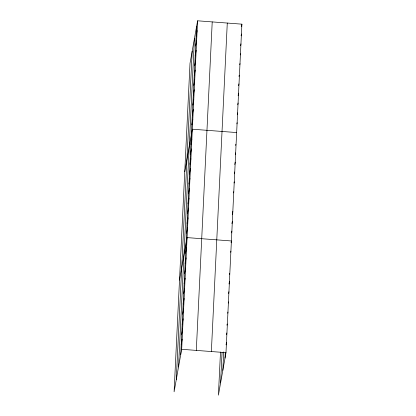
<?xml version="1.0" encoding="UTF-8"?>
<svg xmlns="http://www.w3.org/2000/svg" width="416" height="416" viewBox="0 0 416 416"><rect width="100%" height="100%" fill="white"/><g stroke="black" fill="none" stroke-linecap="round" stroke-linejoin="round"><path stroke-width="0.62" d="M176.28 379.6L192.192 51.111M178.526 366.99L194.438 38.496M180.705 354.749L196.622 26.255M197.595 20.8L190.013 63.352L174.096 391.841L181.678 349.294L197.595 20.8L241.904 24.159L225.987 352.648L218.405 395.2L220.496 352.05M196.3 350.402L212.217 21.908M211.364 351.541L227.282 23.052M220.589 382.959L222.061 352.498M222.836 370.349L223.725 351.946M225.014 358.108L225.29 352.394M196.144 36.109L197.116 30.654M195.666 45.968L196.638 40.508M195.187 55.822L196.16 50.362M194.709 65.676L195.681 60.221M194.236 75.53L195.208 70.075M193.757 85.384L194.73 79.929M193.279 95.238L194.251 89.783M192.8 105.092L193.773 99.637M192.322 114.951L193.294 109.491M191.849 124.805L192.816 119.345M184.761 171.751L192.343 129.204L236.652 132.558M190.892 144.513L191.864 139.058M190.414 154.367L191.386 148.912M189.935 164.221L190.908 158.766M189.457 174.075L190.429 168.62M188.984 183.934L189.956 178.474M188.505 193.788L189.478 188.334M188.027 203.642L188.999 198.188M187.548 213.496L188.521 208.042M187.07 223.35L188.042 217.896M186.597 233.204L187.564 227.75M179.509 280.155L187.091 237.604L231.4 240.963L231.072 242.783M185.624 253.214L186.597 247.759M185.13 263.37L186.103 257.91M184.642 273.52L185.614 268.065M184.148 283.676L185.12 278.221M183.659 293.826L184.631 288.371M183.165 303.982L184.137 298.527M182.671 314.137L183.643 308.677M182.182 324.288L183.154 318.833M181.688 334.443L182.66 328.983M181.199 344.594L182.172 339.139M241.472 26.582L241.904 24.159M241.098 35.833L241.426 34.013M240.625 45.687L240.947 43.867M240.256 54.933L240.469 53.721M239.777 64.792L239.99 63.575M238.976 76.461L239.19 75.249M238.607 85.712L238.93 83.892M238.129 95.566L238.56 93.142M237.76 104.816L238.082 102.996M237.281 114.67L237.604 112.85M236.912 123.916L237.125 122.704M235.633 145.449L235.846 144.232M235.264 154.695L235.586 152.875M234.785 164.549L235.217 162.126M234.416 173.8L234.738 171.98M234.047 183.045L234.26 181.834M233.568 192.904L233.787 191.688M232.289 214.432L232.83 211.401M231.92 223.678L232.352 221.255M231.551 232.929L231.873 231.109M230.688 252.33L230.906 251.118M229.382 274.456L229.596 273.244M228.998 284.003L229.429 281.575M228.613 293.55L228.935 291.73M228.228 303.098L228.446 301.886M227.739 313.248L227.952 312.036M226.923 325.224L227.136 324.007M226.538 334.771L226.86 332.951M226.044 344.921L226.476 342.498M181.678 349.294L225.987 352.648"/></g></svg>
